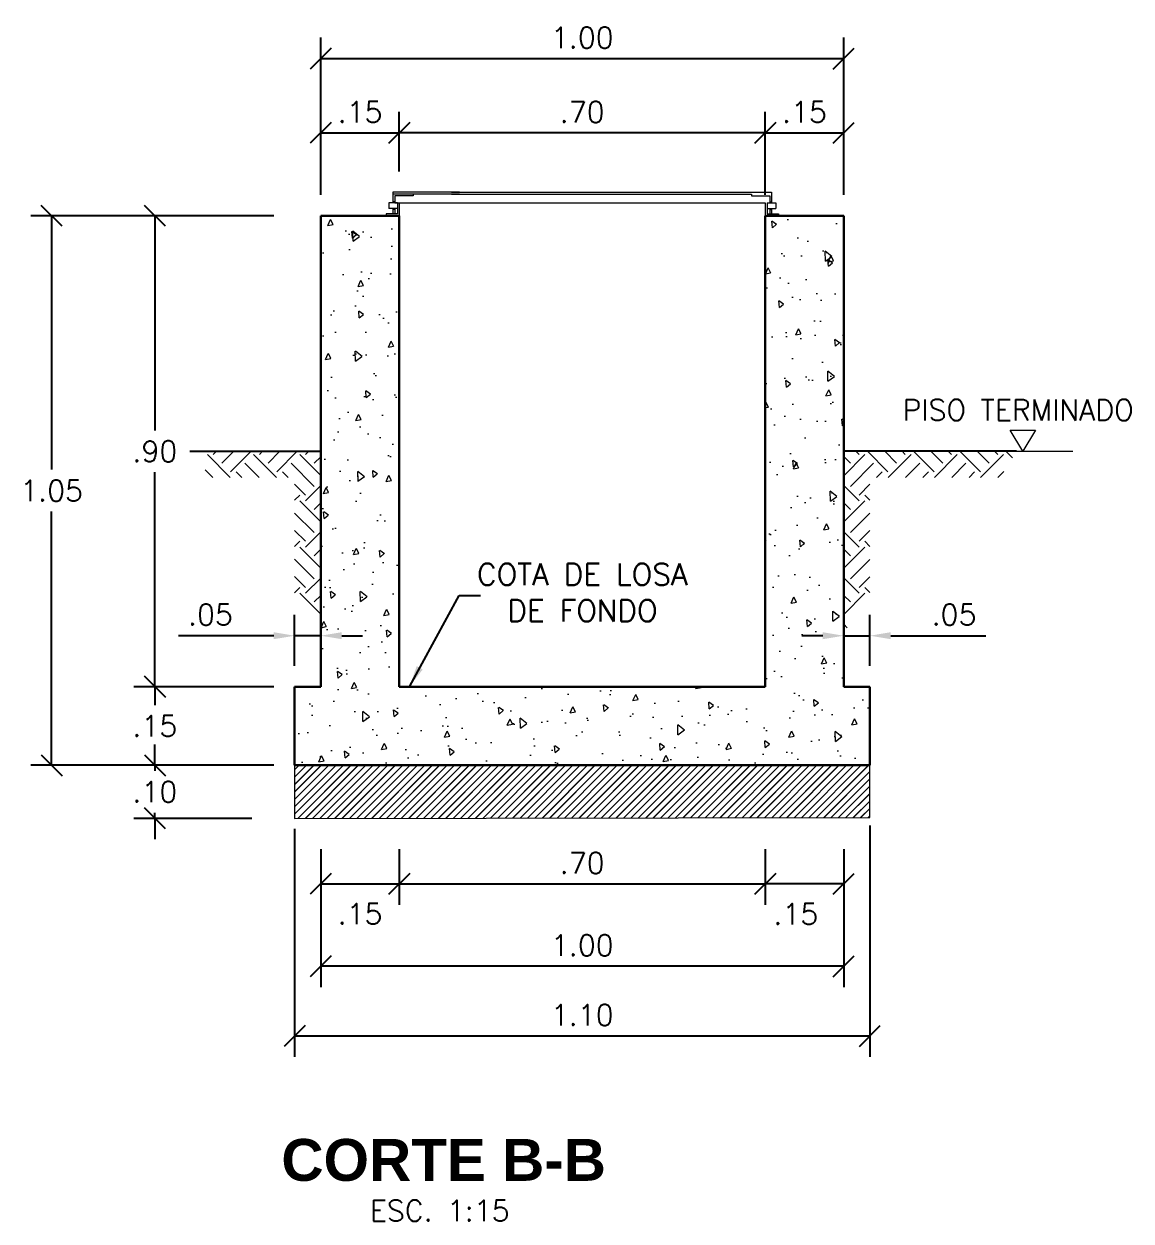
# Model space of a CAD drawing. Header units: millimetres. Extents: x 147.1 to 162.6, y 184.3 to 191.9.
# Drawn here: x 153.632 to 155.749, y 188.328 to 190.615 of the extents above; entities that cross this region are included whole.
import ezdxf
from ezdxf.enums import TextEntityAlignment as Align

# ---------------------------------------------------------------- set-up
doc = ezdxf.new("R2010")
doc.units = ezdxf.units.MM
doc.header["$PDMODE"] = 35
for name, color, linetype, lineweight in [('A-EQUIPOS', 1, 'Continuous', 20), ('CASCO', 160, 'Continuous', 30), ('g-achurado', 1, 'Continuous', 15), ('g-acotado', 9, 'Continuous', 15), ('g-textos-notas', 7, 'Continuous', 20), ('RELLENO', 8, 'Continuous', 0)]:
    doc.layers.add(name, color=color, linetype=linetype, lineweight=lineweight)
doc.layers.add('A-PISO', color=8, linetype='Continuous')
doc.layers.add('g-textos-titulos', color=4, linetype='Continuous')
doc.styles.add('01COTAS', font='romans.shx')
doc.styles.add('20-TITULO', font='arialbd.ttf', dxfattribs={"height": 0.08})
doc.styles.add('ROMANS', font='romans.shx')
doc.dimstyles.new('DIM-20-CORTE', dxfattribs={"dimscale": 0.02, "dimtxt": 2, "dimasz": 2, "dimexe": 2, "dimexo": 2, "dimgap": 1, "dimtad": 1, "dimtih": 1, "dimtoh": 1, "dimzin": 4, "dimdsep": 46, "dimtxsty": '01COTAS', "dimblk": 'OBLIQUE', "dimcen": 25, "dimclrd": 7, "dimclre": 20, "dimclrt": 7, "dimazin": 0, "dimtfac": 1, "dimtmove": 2, "dimatfit": 3, "dimfxl": 1, "dimtolj": 1, "dimtzin": 0, "dimarcsym": 0})
doc.dimstyles.new('DIM-20-PLANTA', dxfattribs={"dimscale": 0.02, "dimtxt": 2, "dimasz": 2, "dimexe": 2, "dimexo": 2, "dimgap": 1, "dimtad": 1, "dimzin": 4, "dimdsep": 46, "dimtxsty": '01COTAS', "dimcen": 25, "dimclrd": 252, "dimclre": 252, "dimclrt": 7, "dimadec": 0, "dimazin": 0, "dimtfac": 1, "dimtmove": 2, "dimatfit": 3, "dimfxl": 1, "dimtolj": 1, "dimtzin": 0, "dimarcsym": 0})

# ---------------------------------------------------------------- blocks, each defined once
blk = doc.blocks.new('_Oblique')
at = {"color": 0, "linetype": 'ByBlock', "lineweight": -2}
blk.add_line((-0.5, -0.5), (0.5, 0.5), dxfattribs=at)
blk = doc.blocks.new('*D116')
at = {"layer": 'DEFPOINTS', "color": 0, "linetype": 'ByBlock', "transparency": 16777216}
for p in [(154.1497, 190.2486), (153.685, 189.1986), (154.1497, 189.1986)]:
    blk.add_point(p, dxfattribs=at)
at = {"layer": 'g-acotado', "color": 20, "linetype": 'ByBlock', "lineweight": -2, "transparency": 16777216}
for p, q in [((154.1097, 190.2486), (153.645, 190.2486)), ((154.1097, 189.1986), (153.645, 189.1986))]:
    blk.add_line(p, q, dxfattribs=at)
at = {"layer": 'g-acotado', "color": 7, "linetype": 'ByBlock', "lineweight": -2, "transparency": 16777216}
for p, q in [((153.685, 190.2486), (153.685, 189.7636)), ((153.685, 189.1986), (153.685, 189.6836))]:
    blk.add_line(p, q, dxfattribs=at)
at = {"layer": 'g-acotado', "color": 7, "linetype": 'ByBlock', "lineweight": -2, "transparency": 16777216, "xscale": 0.04, "yscale": 0.04, "zscale": 0.04}
for p, rotation in [((153.685, 190.2486), 90), ((153.685, 189.1986), 270)]:
    blk.add_blockref('_Oblique', p, dxfattribs=dict(at, rotation=rotation))
at = {"layer": 'g-acotado', "color": 7, "linetype": 'ByBlock', "transparency": 16777216, "insert": (153.685, 189.7236), "char_height": 0.04, "attachment_point": 5, "style": '01COTAS'}
blk.add_mtext('\\A1;1.05', dxfattribs=at)
blk = doc.blocks.new('*D117')
at = {"layer": 'DEFPOINTS', "color": 0, "transparency": 16777216}
for p in [(154.1097, 190.2486), (153.8825, 189.3486), (154.1497, 189.3486)]:
    blk.add_point(p, dxfattribs=at)
at = {"layer": 'g-acotado', "color": 20, "lineweight": -2, "transparency": 16777216}
for p, q in [((154.0697, 190.2486), (153.8425, 190.2486)), ((154.1097, 189.3486), (153.8425, 189.3486))]:
    blk.add_line(p, q, dxfattribs=at)
at = {"layer": 'g-acotado', "color": 7, "lineweight": -2, "transparency": 16777216}
for p, q in [((153.8825, 190.2486), (153.8825, 189.8386)), ((153.8825, 189.3486), (153.8825, 189.7586))]:
    blk.add_line(p, q, dxfattribs=at)
at = {"layer": 'g-acotado', "color": 7, "lineweight": -2, "transparency": 16777216, "xscale": 0.04, "yscale": 0.04, "zscale": 0.04}
for p, rotation in [((153.8825, 190.2486), 90), ((153.8825, 189.3486), 270)]:
    blk.add_blockref('_Oblique', p, dxfattribs=dict(at, rotation=rotation))
at = {"layer": 'g-acotado', "color": 7, "transparency": 16777216, "insert": (153.8825, 189.7986), "char_height": 0.04, "attachment_point": 5, "style": '01COTAS'}
blk.add_mtext('\\A1;.90', dxfattribs=at)
blk = doc.blocks.new('*D118')
at = {"layer": 'DEFPOINTS', "color": 0, "transparency": 16777216}
for p in [(154.1497, 189.3486), (153.8825, 189.1986), (154.1497, 189.1986)]:
    blk.add_point(p, dxfattribs=at)
at = {"layer": 'g-acotado', "color": 20, "lineweight": -2, "transparency": 16777216}
for p, q in [((154.1097, 189.3486), (153.8425, 189.3486)), ((154.1097, 189.1986), (153.8425, 189.1986))]:
    blk.add_line(p, q, dxfattribs=at)
at = {"layer": 'g-acotado', "color": 7, "lineweight": -2, "transparency": 16777216}
for p, q in [((153.8825, 189.3486), (153.8825, 189.3136)), ((153.8825, 189.1986), (153.8825, 189.2336))]:
    blk.add_line(p, q, dxfattribs=at)
at = {"layer": 'g-acotado', "color": 7, "lineweight": -2, "transparency": 16777216, "xscale": 0.04, "yscale": 0.04, "zscale": 0.04}
for p, rotation in [((153.8825, 189.3486), 90), ((153.8825, 189.1986), 270)]:
    blk.add_blockref('_Oblique', p, dxfattribs=dict(at, rotation=rotation))
at = {"layer": 'g-acotado', "color": 7, "transparency": 16777216, "insert": (153.8825, 189.2736), "char_height": 0.04, "attachment_point": 5, "style": '01COTAS'}
blk.add_mtext('\\A1;.15', dxfattribs=at)
blk = doc.blocks.new('*D104')
at = {"layer": 'DEFPOINTS', "color": 0, "transparency": 16777216}
for p in [(154.108, 189.1986), (153.8825, 189.0972), (154.108, 189.0972)]:
    blk.add_point(p, dxfattribs=at)
at = {"layer": 'g-acotado', "color": 7, "lineweight": -2, "transparency": 16777216}
for p, q in [((153.8825, 189.1986), (153.8825, 189.2386)), ((153.8825, 189.1986), (153.8825, 189.1879)), ((153.8825, 189.0972), (153.8825, 189.1079)), ((153.8825, 189.0972), (153.8825, 189.0572))]:
    blk.add_line(p, q, dxfattribs=at)
at = {"layer": 'g-acotado', "color": 20, "lineweight": -2, "transparency": 16777216}
for p, q in [((154.068, 189.1986), (153.8425, 189.1986)), ((154.068, 189.0972), (153.8425, 189.0972))]:
    blk.add_line(p, q, dxfattribs=at)
at = {"layer": 'g-acotado', "color": 7, "lineweight": -2, "transparency": 16777216, "xscale": 0.04, "yscale": 0.04, "zscale": 0.04}
for p, rotation in [((153.8825, 189.1986), 270), ((153.8825, 189.0972), 90)]:
    blk.add_blockref('_Oblique', p, dxfattribs=dict(at, rotation=rotation))
at = {"layer": 'g-acotado', "color": 7, "transparency": 16777216, "insert": (153.8825, 189.1479), "char_height": 0.04, "attachment_point": 5, "style": '01COTAS'}
blk.add_mtext('\\A1;.10', dxfattribs=at)
blk = doc.blocks.new('*D105')
at = {"layer": 'DEFPOINTS', "color": 0, "transparency": 16777216}
for p in [(154.1997, 189.4462), (154.1497, 189.3486), (154.1997, 189.3486)]:
    blk.add_point(p, dxfattribs=at)
at = {"layer": 'g-acotado', "color": 252, "lineweight": -2, "transparency": 16777216}
for p, q in [((154.1497, 189.3886), (154.1497, 189.4862)), ((154.1997, 189.3886), (154.1997, 189.4862)), ((154.1097, 189.4462), (153.9278, 189.4462)), ((154.1997, 189.4462), (154.1497, 189.4462)), ((154.2397, 189.4462), (154.2797, 189.4462))]:
    blk.add_line(p, q, dxfattribs=at)
at = {"layer": 'g-acotado', "color": 252, "transparency": 16777216}
for points in [[(154.1097, 189.4529), (154.1097, 189.4396), (154.1497, 189.4462)], [(154.2397, 189.4529), (154.2397, 189.4396), (154.1997, 189.4462)]]:
    blk.add_solid(points, dxfattribs=at)
at = {"layer": 'g-acotado', "color": 7, "transparency": 16777216, "insert": (153.9888, 189.4862), "char_height": 0.04, "attachment_point": 5, "style": '01COTAS'}
blk.add_mtext('\\A1;.05', dxfattribs=at)
blk = doc.blocks.new('*D106')
at = {"layer": 'DEFPOINTS', "color": 0, "transparency": 16777216}
for p in [(154.3497, 190.4072), (154.3497, 190.2936), (154.1997, 190.2486)]:
    blk.add_point(p, dxfattribs=at)
at = {"layer": 'g-acotado', "color": 20, "lineweight": -2, "transparency": 16777216}
for p, q in [((154.1997, 190.2886), (154.1997, 190.4472)), ((154.3497, 190.3336), (154.3497, 190.4472))]:
    blk.add_line(p, q, dxfattribs=at)
at = {"layer": 'g-acotado', "color": 7, "lineweight": -2, "transparency": 16777216}
blk.add_line((154.1997, 190.4072), (154.3497, 190.4072), dxfattribs=at)
at = {"layer": 'g-acotado', "color": 7, "lineweight": -2, "transparency": 16777216, "xscale": 0.04, "yscale": 0.04, "zscale": 0.04, "rotation": 180}
blk.add_blockref('_Oblique', (154.1997, 190.4072), dxfattribs=at)
at = {"layer": 'g-acotado', "color": 7, "lineweight": -2, "transparency": 16777216, "xscale": 0.04, "yscale": 0.04, "zscale": 0.04}
blk.add_blockref('_Oblique', (154.3497, 190.4072), dxfattribs=at)
at = {"layer": 'g-acotado', "color": 7, "transparency": 16777216, "insert": (154.2747, 190.4472), "char_height": 0.04, "attachment_point": 5, "style": '01COTAS'}
blk.add_mtext('\\A1;.15', dxfattribs=at)
blk = doc.blocks.new('*D107')
at = {"layer": 'DEFPOINTS', "color": 0, "transparency": 16777216}
for p in [(154.3497, 190.4072), (154.3497, 190.2936), (155.0497, 190.2486)]:
    blk.add_point(p, dxfattribs=at)
at = {"layer": 'g-acotado', "color": 20, "lineweight": -2, "transparency": 16777216}
for p, q in [((154.3497, 190.3336), (154.3497, 190.4472)), ((155.0497, 190.2886), (155.0497, 190.4472))]:
    blk.add_line(p, q, dxfattribs=at)
at = {"layer": 'g-acotado', "color": 7, "lineweight": -2, "transparency": 16777216}
blk.add_line((155.0497, 190.4072), (154.3497, 190.4072), dxfattribs=at)
at = {"layer": 'g-acotado', "color": 7, "lineweight": -2, "transparency": 16777216, "xscale": 0.04, "yscale": 0.04, "zscale": 0.04}
for p, rotation in [((154.3497, 190.4072), 179.9999999999935), ((155.0497, 190.4072), 359.9999999999935)]:
    blk.add_blockref('_Oblique', p, dxfattribs=dict(at, rotation=rotation))
at = {"layer": 'g-acotado', "color": 7, "transparency": 16777216, "insert": (154.6997, 190.4472), "char_height": 0.04, "attachment_point": 5, "style": '01COTAS'}
blk.add_mtext('\\A1;.70', dxfattribs=at)
blk = doc.blocks.new('*D108')
at = {"layer": 'DEFPOINTS', "color": 0, "transparency": 16777216}
for p in [(155.1997, 190.5491), (154.1997, 190.2486), (155.1997, 190.2486)]:
    blk.add_point(p, dxfattribs=at)
at = {"layer": 'g-acotado', "color": 20, "lineweight": -2, "transparency": 16777216}
for p, q in [((154.1997, 190.2886), (154.1997, 190.5891)), ((155.1997, 190.2886), (155.1997, 190.5891))]:
    blk.add_line(p, q, dxfattribs=at)
at = {"layer": 'g-acotado', "color": 7, "lineweight": -2, "transparency": 16777216}
blk.add_line((154.1997, 190.5491), (155.1997, 190.5491), dxfattribs=at)
at = {"layer": 'g-acotado', "color": 7, "lineweight": -2, "transparency": 16777216, "xscale": 0.04, "yscale": 0.04, "zscale": 0.04, "rotation": 180}
blk.add_blockref('_Oblique', (154.1997, 190.5491), dxfattribs=at)
at = {"layer": 'g-acotado', "color": 7, "lineweight": -2, "transparency": 16777216, "xscale": 0.04, "yscale": 0.04, "zscale": 0.04}
blk.add_blockref('_Oblique', (155.1997, 190.5491), dxfattribs=at)
at = {"layer": 'g-acotado', "color": 7, "transparency": 16777216, "insert": (154.6997, 190.5891), "char_height": 0.04, "attachment_point": 5, "style": '01COTAS'}
blk.add_mtext('\\A1;1.00', dxfattribs=at)
blk = doc.blocks.new('*D109')
at = {"layer": 'DEFPOINTS', "color": 0, "linetype": 'ByBlock', "transparency": 16777216}
for p in [(154.1997, 189.0781), (154.3497, 189.0781), (154.3497, 188.972)]:
    blk.add_point(p, dxfattribs=at)
at = {"layer": 'g-acotado', "color": 20, "linetype": 'ByBlock', "lineweight": -2, "transparency": 16777216}
for p, q in [((154.1997, 189.0381), (154.1997, 188.932)), ((154.3497, 189.0381), (154.3497, 188.932))]:
    blk.add_line(p, q, dxfattribs=at)
at = {"layer": 'g-acotado', "color": 7, "linetype": 'ByBlock', "lineweight": -2, "transparency": 16777216}
blk.add_line((154.1997, 188.972), (154.3497, 188.972), dxfattribs=at)
at = {"layer": 'g-acotado', "color": 7, "linetype": 'ByBlock', "lineweight": -2, "transparency": 16777216, "xscale": 0.04, "yscale": 0.04, "zscale": 0.04, "rotation": 180}
blk.add_blockref('_Oblique', (154.1997, 188.972), dxfattribs=at)
at = {"layer": 'g-acotado', "color": 7, "linetype": 'ByBlock', "lineweight": -2, "transparency": 16777216, "xscale": 0.04, "yscale": 0.04, "zscale": 0.04}
blk.add_blockref('_Oblique', (154.3497, 188.972), dxfattribs=at)
at = {"layer": 'g-acotado', "color": 7, "linetype": 'ByBlock', "transparency": 16777216, "insert": (154.2747, 188.9147), "char_height": 0.04, "attachment_point": 5, "style": '01COTAS'}
blk.add_mtext('\\A1;.15', dxfattribs=at)
blk = doc.blocks.new('*D110')
at = {"layer": 'DEFPOINTS', "color": 0, "transparency": 16777216}
for p in [(154.3497, 189.0781), (155.0497, 189.0781), (155.0497, 188.972)]:
    blk.add_point(p, dxfattribs=at)
at = {"layer": 'g-acotado', "color": 20, "lineweight": -2, "transparency": 16777216}
for p, q in [((154.3497, 189.0381), (154.3497, 188.932)), ((155.0497, 189.0381), (155.0497, 188.932))]:
    blk.add_line(p, q, dxfattribs=at)
at = {"layer": 'g-acotado', "color": 7, "lineweight": -2, "transparency": 16777216}
blk.add_line((154.3497, 188.972), (155.0497, 188.972), dxfattribs=at)
at = {"layer": 'g-acotado', "color": 7, "lineweight": -2, "transparency": 16777216, "xscale": 0.04, "yscale": 0.04, "zscale": 0.04, "rotation": 180}
blk.add_blockref('_Oblique', (154.3497, 188.972), dxfattribs=at)
at = {"layer": 'g-acotado', "color": 7, "lineweight": -2, "transparency": 16777216, "xscale": 0.04, "yscale": 0.04, "zscale": 0.04}
blk.add_blockref('_Oblique', (155.0497, 188.972), dxfattribs=at)
at = {"layer": 'g-acotado', "color": 7, "transparency": 16777216, "insert": (154.6997, 189.012), "char_height": 0.04, "attachment_point": 5, "style": '01COTAS'}
blk.add_mtext('\\A1;.70', dxfattribs=at)
blk = doc.blocks.new('*D111')
at = {"layer": 'DEFPOINTS', "color": 0, "linetype": 'ByBlock', "transparency": 16777216}
for p in [(155.0497, 189.0781), (155.1997, 189.0781), (155.0497, 188.972)]:
    blk.add_point(p, dxfattribs=at)
at = {"layer": 'g-acotado', "color": 20, "linetype": 'ByBlock', "lineweight": -2, "transparency": 16777216}
for p, q in [((155.0497, 189.0381), (155.0497, 188.932)), ((155.1997, 189.0381), (155.1997, 188.932))]:
    blk.add_line(p, q, dxfattribs=at)
at = {"layer": 'g-acotado', "color": 7, "linetype": 'ByBlock', "lineweight": -2, "transparency": 16777216}
blk.add_line((155.1997, 188.972), (155.0497, 188.972), dxfattribs=at)
at = {"layer": 'g-acotado', "color": 7, "linetype": 'ByBlock', "lineweight": -2, "transparency": 16777216, "xscale": 0.04, "yscale": 0.04, "zscale": 0.04, "rotation": 180}
blk.add_blockref('_Oblique', (155.0497, 188.972), dxfattribs=at)
at = {"layer": 'g-acotado', "color": 7, "linetype": 'ByBlock', "lineweight": -2, "transparency": 16777216, "xscale": 0.04, "yscale": 0.04, "zscale": 0.04}
blk.add_blockref('_Oblique', (155.1997, 188.972), dxfattribs=at)
at = {"layer": 'g-acotado', "color": 7, "linetype": 'ByBlock', "transparency": 16777216, "insert": (155.1082, 188.9146), "char_height": 0.04, "attachment_point": 5, "style": '01COTAS'}
blk.add_mtext('\\A1;.15', dxfattribs=at)
blk = doc.blocks.new('*D112')
at = {"layer": 'DEFPOINTS', "color": 0, "transparency": 16777216}
for p in [(154.1497, 189.1171), (155.2497, 189.1233), (155.2497, 188.6813)]:
    blk.add_point(p, dxfattribs=at)
at = {"layer": 'g-acotado', "color": 20, "lineweight": -2, "transparency": 16777216}
for p, q in [((155.2497, 189.0833), (155.2497, 188.6413)), ((154.1497, 189.0771), (154.1497, 188.6413))]:
    blk.add_line(p, q, dxfattribs=at)
at = {"layer": 'g-acotado', "color": 7, "lineweight": -2, "transparency": 16777216}
blk.add_line((154.1497, 188.6813), (155.2497, 188.6813), dxfattribs=at)
at = {"layer": 'g-acotado', "color": 7, "lineweight": -2, "transparency": 16777216, "xscale": 0.04, "yscale": 0.04, "zscale": 0.04, "rotation": 180}
blk.add_blockref('_Oblique', (154.1497, 188.6813), dxfattribs=at)
at = {"layer": 'g-acotado', "color": 7, "lineweight": -2, "transparency": 16777216, "xscale": 0.04, "yscale": 0.04, "zscale": 0.04}
blk.add_blockref('_Oblique', (155.2497, 188.6813), dxfattribs=at)
at = {"layer": 'g-acotado', "color": 7, "transparency": 16777216, "insert": (154.6997, 188.7213), "char_height": 0.04, "attachment_point": 5, "style": '01COTAS'}
blk.add_mtext('\\A1;1.10', dxfattribs=at)
blk = doc.blocks.new('*D113')
at = {"layer": 'DEFPOINTS', "color": 0, "transparency": 16777216}
for p in [(154.1997, 189.0381), (155.1997, 189.0381), (154.1997, 188.8145)]:
    blk.add_point(p, dxfattribs=at)
at = {"layer": 'g-acotado', "color": 20, "lineweight": -2, "transparency": 16777216}
for p, q in [((154.1997, 188.9981), (154.1997, 188.7745)), ((155.1997, 188.9981), (155.1997, 188.7745))]:
    blk.add_line(p, q, dxfattribs=at)
at = {"layer": 'g-acotado', "color": 7, "lineweight": -2, "transparency": 16777216}
blk.add_line((155.1997, 188.8145), (154.1997, 188.8145), dxfattribs=at)
at = {"layer": 'g-acotado', "color": 7, "lineweight": -2, "transparency": 16777216, "xscale": 0.04, "yscale": 0.04, "zscale": 0.04, "rotation": 180}
blk.add_blockref('_Oblique', (154.1997, 188.8145), dxfattribs=at)
at = {"layer": 'g-acotado', "color": 7, "lineweight": -2, "transparency": 16777216, "xscale": 0.04, "yscale": 0.04, "zscale": 0.04}
blk.add_blockref('_Oblique', (155.1997, 188.8145), dxfattribs=at)
at = {"layer": 'g-acotado', "color": 7, "transparency": 16777216, "insert": (154.6997, 188.8545), "char_height": 0.04, "attachment_point": 5, "style": '01COTAS'}
blk.add_mtext('\\A1;1.00', dxfattribs=at)
blk = doc.blocks.new('*D114')
at = {"layer": 'DEFPOINTS', "color": 0, "transparency": 16777216}
for p in [(155.1997, 189.4462), (155.1997, 189.3486), (155.2497, 189.3486)]:
    blk.add_point(p, dxfattribs=at)
at = {"layer": 'g-acotado', "color": 252, "lineweight": -2, "transparency": 16777216}
for p, q in [((155.1997, 189.3886), (155.1997, 189.4862)), ((155.2497, 189.3886), (155.2497, 189.4862)), ((155.1597, 189.4462), (155.1197, 189.4462)), ((155.1997, 189.4462), (155.2497, 189.4462)), ((155.2897, 189.4462), (155.4716, 189.4462))]:
    blk.add_line(p, q, dxfattribs=at)
at = {"layer": 'g-acotado', "color": 252, "transparency": 16777216}
for points in [[(155.1597, 189.4529), (155.1597, 189.4396), (155.1997, 189.4462)], [(155.2897, 189.4529), (155.2897, 189.4396), (155.2497, 189.4462)]]:
    blk.add_solid(points, dxfattribs=at)
at = {"layer": 'g-acotado', "color": 7, "transparency": 16777216, "insert": (155.4107, 189.4862), "char_height": 0.04, "attachment_point": 5, "style": '01COTAS'}
blk.add_mtext('\\A1;.05', dxfattribs=at)
blk = doc.blocks.new('NIVEL-CORTE')
at = {"color": 1}
blk.add_line((-4.79, 0), (4.79, 0), dxfattribs=at)
blk.add_lwpolyline([(0, 0), (-1.22, 2.01), (1.22, 2.01), (0, 0)])
at = {"style": 'ROMANS'}
blk.add_attdef('+1.50', text='', height=2, dxfattribs=at).set_placement((-0.45, 2.95), align=Align.CENTER)
blk = doc.blocks.new('*D115')
at = {"layer": 'DEFPOINTS', "color": 0, "transparency": 16777216}
for p in [(155.1997, 190.4072), (155.1997, 190.2936), (155.0497, 190.2486)]:
    blk.add_point(p, dxfattribs=at)
at = {"layer": 'g-acotado', "color": 20, "lineweight": -2, "transparency": 16777216}
for p, q in [((155.0497, 190.2886), (155.0497, 190.4472)), ((155.1997, 190.3336), (155.1997, 190.4472))]:
    blk.add_line(p, q, dxfattribs=at)
at = {"layer": 'g-acotado', "color": 7, "lineweight": -2, "transparency": 16777216}
blk.add_line((155.0497, 190.4072), (155.1997, 190.4072), dxfattribs=at)
at = {"layer": 'g-acotado', "color": 7, "lineweight": -2, "transparency": 16777216, "xscale": 0.04, "yscale": 0.04, "zscale": 0.04, "rotation": 180}
blk.add_blockref('_Oblique', (155.0497, 190.4072), dxfattribs=at)
at = {"layer": 'g-acotado', "color": 7, "lineweight": -2, "transparency": 16777216, "xscale": 0.04, "yscale": 0.04, "zscale": 0.04}
blk.add_blockref('_Oblique', (155.1997, 190.4072), dxfattribs=at)
at = {"layer": 'g-acotado', "color": 7, "transparency": 16777216, "insert": (155.1247, 190.4472), "char_height": 0.04, "attachment_point": 5, "style": '01COTAS'}
blk.add_mtext('\\A1;.15', dxfattribs=at)

msp = doc.modelspace()

# ---------------------------------------------------------------- hatches: boundary and pattern name
at = {"layer": 'g-achurado', "linetype": 'Continuous'}
h = msp.add_hatch(dxfattribs=at)
h.set_pattern_fill('AR-CONC', color=251, scale=0.017, angle=45, style=0)
h.set_pattern_definition([(95, (-13.05037, -10.71855), (0.09376384, 0.078677203), [0.01275, -0.14025]), (40, (-13.05037, -10.71855), (-0.10709867, 0.073740585), [0.0102, -0.1122]), (145.4514, (-13.04256, -10.712), (-0.01333471, 0.1524178), [0.01083583, -0.11919416]), (91.1842, (-13.07441, -10.69451), (0.14818781, 0.10839434), [0.019125, -0.210375]), (141.6356, (-13.06206, -10.68548), (-0.00474283, 0.22945099), [0.01625375, -0.17879121]), (36.1842, (-13.07441, -10.69451), (-0.00474301, 0.22945098), [0.0153, -0.1683]), (66, (-13.05638, -10.6885), (0.120151167, 0.02335502), [0.01275, -0.14025]), (11, (-13.05638, -10.6885), (-0.05792046, 0.116417434), [0.0102, -0.1122]), (116.4514, (-13.04637, -10.68655), (0.062230815, 0.139772405), [0.01083583, -0.11919416]), (82.5, (-13.05037, -10.71855), (-0.0385548415, 0.041478269), [0, -0.11084, 0, -0.1139, 0, -0.112625]), (52.5, (-13.05037, -10.71855), (-0.0157884, 0.079034606), [0, -0.06494, 0, -0.10829, 0, -0.042925]), (12.5, (-13.077176, -10.74536), (0.0668810884, 0.0614585295), [0, -0.0425, 0, -0.1326, 0, -0.17595]), (2.5, (-13.0892, -10.75738), (0.058070297, 0.082137167), [0, -0.05525, 0, -0.08806, 0, -0.12495])])
h.paths.add_polyline_path([(155.1997, 190.2486), (155.0497, 190.2486), (155.0497, 189.3486), (154.3497, 189.3486), (154.3497, 190.2486), (154.1997, 190.2486), (154.1997, 189.3486), (154.1497, 189.3486), (154.1497, 189.1986), (155.2497, 189.1986), (155.2497, 189.3486), (155.1997, 189.3486)])
h = msp.add_hatch(dxfattribs=at)
h.set_pattern_fill('EARTH', color=34, scale=0.25, angle=45, style=0)
h.set_pattern_definition([(45, (-3.48112, -8.14232), (7e-18, 0.088388348), [0.0625, -0.0625]), (45, (-3.49769, -8.12575), (7e-18, 0.088388348), [0.0625, -0.0625]), (45, (-3.514264, -8.109176), (7e-18, 0.088388348), [0.0625, -0.0625]), (135, (-3.514264, -8.09813), (-0.088388348, 1e-17), [0.0625, -0.0625]), (135, (-3.49769, -8.081555), (-0.088388348, 1e-17), [0.0625, -0.0625]), (135, (-3.48112, -8.06498), (-0.088388348, 1e-17), [0.0625, -0.0625])])
h.paths.add_polyline_path([(154.1997, 189.7986), (153.9787, 189.7986), (153.9787, 189.7486), (154.1497, 189.7486), (154.1497, 189.5209), (154.1997, 189.4674)])
h = msp.add_hatch(dxfattribs=at)
h.set_pattern_fill('EARTH', color=34, scale=0.25, angle=45, style=0)
h.set_pattern_definition([(135, (312.88059, -8.14232), (-7e-18, 0.088388348), [0.0625, -0.0625]), (135, (312.897164, -8.12575), (-7e-18, 0.088388348), [0.0625, -0.0625]), (135, (312.91374, -8.109176), (-7e-18, 0.088388348), [0.0625, -0.0625]), (45, (312.91374, -8.09813), (0.088388348, 1e-17), [0.0625, -0.0625]), (45, (312.897164, -8.081555), (0.088388348, 1e-17), [0.0625, -0.0625]), (45, (312.88059, -8.06498), (0.088388348, 1e-17), [0.0625, -0.0625])])
h.paths.add_polyline_path([(155.1997, 189.7986), (155.5304, 189.7986), (155.4988, 189.7486), (155.2497, 189.7486), (155.2497, 189.5137), (155.1997, 189.4531)])
at = {"layer": 'RELLENO'}
h = msp.add_hatch(dxfattribs=at)
h.set_pattern_fill('JIS_LC_20', color=252, scale=0.0005, style=0)
h.set_pattern_definition([(45, (25.850949, -8.645639), (-0.0070710678, 0.0070710678), []), (45, (25.851149, -8.645639), (-0.0070710678, 0.0070710678), [])])
h.paths.add_polyline_path([(155.2497, 189.1986), (154.1497, 189.1986), (154.1497, 189.0972), (155.2497, 189.0986)])

# ---------------------------------------------------------------- linework, layer by layer
at = {"layer": 'A-EQUIPOS'}
for p, q in [((154.4647, 190.2936), (154.3377, 190.2936)), ((154.3377, 190.2936), (154.3377, 190.2736)), ((154.4497, 190.2936), (155.0617, 190.2936)), ((155.0617, 190.2936), (155.0617, 190.2736)), ((154.3297, 190.2736), (154.3297, 190.2626)), ((154.3462, 190.2736), (154.3297, 190.2736)), ((154.4647, 190.2901), (154.3377, 190.2901)), ((154.3412, 190.2756), (154.3377, 190.2756)), ((154.3412, 190.2866), (154.3412, 190.2736)), ((154.3762, 190.2866), (154.3412, 190.2866)), ((154.3412, 190.2736), (155.0497, 190.2736)), ((154.3462, 190.2736), (154.3462, 190.2526)), ((154.3497, 190.2736), (154.3497, 190.2486)), ((154.3762, 190.2901), (154.3762, 190.2866)), ((154.4497, 190.2901), (155.0232, 190.2901)), ((155.0232, 190.2901), (155.0232, 190.2866)), ((155.0232, 190.2866), (155.0582, 190.2866)), ((155.0497, 190.2736), (155.0497, 190.2486)), ((155.0532, 190.2736), (155.0532, 190.2526)), ((155.0532, 190.2736), (155.0697, 190.2736)), ((155.0582, 190.2866), (155.0582, 190.2736)), ((155.0582, 190.2756), (155.0617, 190.2756)), ((155.0697, 190.2736), (155.0697, 190.2626)), ((154.3462, 190.2526), (154.3247, 190.2526)), ((154.3247, 190.2526), (154.3247, 190.2486)), ((154.3497, 190.2486), (154.3247, 190.2486)), ((154.3462, 190.2626), (154.3297, 190.2626)), ((154.3377, 190.2626), (154.3377, 190.2526)), ((154.3412, 190.2606), (154.3377, 190.2606)), ((154.3412, 190.2626), (154.3412, 190.2526)), ((155.0497, 190.2486), (155.0747, 190.2486)), ((155.0532, 190.2626), (155.0697, 190.2626)), ((155.0532, 190.2526), (155.0747, 190.2526)), ((155.0582, 190.2626), (155.0582, 190.2526)), ((155.0582, 190.2606), (155.0617, 190.2606)), ((155.0617, 190.2626), (155.0617, 190.2526)), ((155.0747, 190.2526), (155.0747, 190.2486))]:
    msp.add_line(p, q, dxfattribs=at)
at = {"layer": 'A-PISO'}
for points in [[(153.9492, 189.7986), (154.1997, 189.7986)], [(155.5304, 189.7986), (155.1997, 189.7986)]]:
    msp.add_lwpolyline(points, dxfattribs=at)
at = {"layer": 'CASCO'}
for p, q in [((154.1997, 190.2486), (154.1997, 189.3486)), ((154.1997, 190.2486), (154.3497, 190.2486)), ((154.1997, 190.2486), (154.3497, 190.2486)), ((154.3497, 190.2486), (154.3497, 190.1472)), ((155.0497, 190.2486), (155.0497, 189.3486)), ((155.0497, 190.2486), (155.1997, 190.2486)), ((155.1997, 190.2486), (155.1997, 189.3486)), ((154.3497, 190.1472), (154.3497, 189.3486)), ((154.1497, 189.3486), (154.1997, 189.3486)), ((154.1497, 189.3486), (154.1497, 189.1986)), ((154.3497, 189.3486), (155.0497, 189.3486)), ((155.1997, 189.3486), (155.2497, 189.3486)), ((155.2497, 189.3486), (155.2497, 189.1986)), ((154.1497, 189.1986), (155.2497, 189.1986))]:
    msp.add_line(p, q, dxfattribs=at)
at = {"layer": 'RELLENO'}
msp.add_lwpolyline([(155.2497, 189.1986), (154.1497, 189.1986), (154.1497, 189.0972), (155.2497, 189.0986)], close=True, dxfattribs=at)

# ---------------------------------------------------------------- block references
at = {"layer": 'g-textos-notas', "xscale": 0.02, "yscale": 0.02, "zscale": 0.02}
msp.add_blockref('NIVEL-CORTE', (155.5422, 189.7986), dxfattribs=at).add_auto_attribs({'+1.50': 'PISO TERMINADO'})

# ---------------------------------------------------------------- texts
at = {"layer": 'g-textos-notas', "style": '01COTAS'}
msp.add_text('ESC. 1:15', height=0.04, dxfattribs=at).set_placement((154.4272, 188.3476), align=Align.MIDDLE)
at = {"layer": 'g-textos-notas', "lineweight": 25, "insert": (154.4439, 189.5843), "char_height": 0.0416, "attachment_point": 1, "style": '01COTAS'}
msp.add_mtext_dynamic_manual_height_columns('\\pxqc;COTA DE LOSA DE FONDO', width=0.512376, gutter_width=10, heights=[0], dxfattribs=at)
at = {"layer": 'g-textos-titulos', "color": 7, "style": '20-TITULO'}
msp.add_text('CORTE B-B', height=0.08, dxfattribs=at).set_placement((154.4347, 188.4445), align=Align.MIDDLE)

# ---------------------------------------------------------------- dimensions: what is measured, and where the dimension line sits
at = {"layer": 'g-acotado'}
for base, p1, p2, picture, middle in [((155.1997, 190.5491), (154.1997, 190.2486), (155.1997, 190.2486), '*D108', (154.6997, 190.5891)), ((154.3497, 190.4072), (154.1997, 190.2486), (154.3497, 190.2936), '*D106', (154.2747, 190.4472)), ((155.1997, 190.4072), (155.0497, 190.2486), (155.1997, 190.2936), '*D115', (155.1247, 190.4472)), ((155.2497, 188.6813), (154.1497, 189.1171), (155.2497, 189.1233), '*D112', (154.6997, 188.7213)), ((155.0497, 188.972), (154.3497, 189.0781), (155.0497, 189.0781), '*D110', (154.6997, 189.012)), ((154.1997, 188.8145), (155.1997, 189.0381), (154.1997, 189.0381), '*D113', (154.6997, 188.8545))]:
    dim = msp.add_linear_dim(base=base, p1=p1, p2=p2, dimstyle='DIM-20-CORTE', dxfattribs=at)
    dim.commit()
    dim.dimension.update_dxf_attribs({"geometry": picture, "text_midpoint": middle})
for base, p1, p2, angle, picture, middle in [((154.3497, 190.4072), (155.0497, 190.2486), (154.3497, 190.2936), 180, '*D107', (154.6997, 190.4472)), ((153.8825, 189.3486), (154.1097, 190.2486), (154.1497, 189.3486), 90, '*D117', (153.8825, 189.7986)), ((153.8825, 189.1986), (154.1497, 189.3486), (154.1497, 189.1986), 90, '*D118', (153.8825, 189.2736)), ((153.8825, 189.0972), (154.108, 189.1986), (154.108, 189.0972), 90, '*D104', (153.8825, 189.1479))]:
    dim = msp.add_linear_dim(base=base, p1=p1, p2=p2, angle=angle, dimstyle='DIM-20-CORTE', dxfattribs=at)
    dim.commit()
    dim.dimension.update_dxf_attribs({"geometry": picture, "text_midpoint": middle})
at = {"layer": 'g-acotado', "linetype": 'ByBlock'}
dim = msp.add_linear_dim(base=(153.685, 189.1986), p1=(154.1497, 190.2486), p2=(154.1497, 189.1986), angle=90, dimstyle='DIM-20-CORTE', dxfattribs=at)
dim.commit()
dim.dimension.update_dxf_attribs({"geometry": '*D116', "text_midpoint": (153.685, 189.7236)})
at = {"layer": 'g-acotado', "color": 5}
dim = msp.add_linear_dim(base=(154.1997, 189.4462), p1=(154.1497, 189.3486), p2=(154.1997, 189.3486), dimstyle='DIM-20-PLANTA', override={"dimtmove": 0}, dxfattribs=at)
dim.commit()
dim.dimension.update_dxf_attribs({"geometry": '*D105', "text_midpoint": (153.9888, 189.4462), "dimtype": 160})
dim = msp.add_linear_dim(base=(155.1997, 189.4462), p1=(155.2497, 189.3486), p2=(155.1997, 189.3486), angle=180, dimstyle='DIM-20-PLANTA', override={"dimtmove": 0}, dxfattribs=at)
dim.commit()
dim.dimension.update_dxf_attribs({"geometry": '*D114', "text_midpoint": (155.4107, 189.4462), "dimtype": 160})
at = {"layer": 'g-acotado', "linetype": 'ByBlock'}
dim = msp.add_linear_dim(base=(154.3497, 188.972), p1=(154.1997, 189.0781), p2=(154.3497, 189.0781), dimstyle='DIM-20-CORTE', dxfattribs=at)
dim.commit()
dim.dimension.update_dxf_attribs({"geometry": '*D109', "text_midpoint": (154.2747, 188.9147), "dimtype": 160})
dim = msp.add_linear_dim(base=(155.0497, 188.972), p1=(155.1997, 189.0781), p2=(155.0497, 189.0781), angle=180, dimstyle='DIM-20-CORTE', dxfattribs=at)
dim.commit()
dim.dimension.update_dxf_attribs({"geometry": '*D111', "text_midpoint": (155.1082, 188.9146), "dimtype": 160})

# ---------------------------------------------------------------- leaders
at = {"layer": 'g-acotado', "color": 5}
msp.add_leader([(154.3697, 189.3497), (154.4642, 189.5232), (154.505, 189.5232)], dimstyle='DIM-20-PLANTA', override={"dimgap": 1, "dimtad": 0}, dxfattribs=at)

doc.saveas('drawing.dxf')
